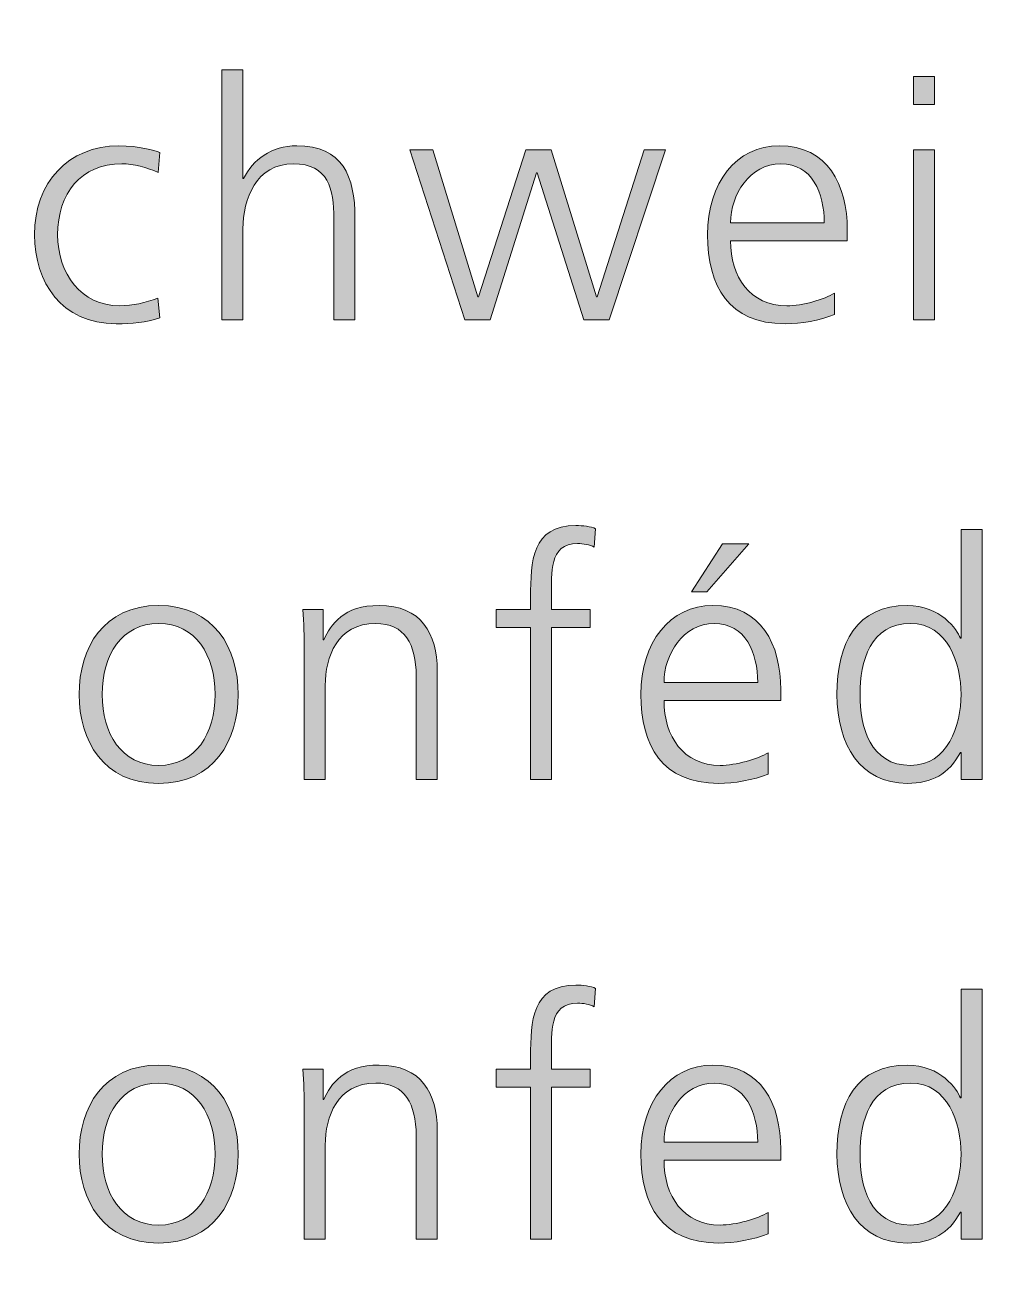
# Model space of a CAD drawing. Header units: millimetres. Extents: x 234 to 444, y 156 to 226.
# Drawn here: x 267.21 to 272.71, y 206.71 to 213.78 of the extents above; entities that cross this region are included whole.
import ezdxf

# ---------------------------------------------------------------- set-up
doc = ezdxf.new("R2010")
doc.units = ezdxf.units.MM
doc.header["$MEASUREMENT"] = 0
doc.layers.get('0').update_dxf_attribs({"lineweight": 0})

# ---------------------------------------------------------------- blocks, each defined once
blk = doc.blocks.new('Block_1')
at = {"transparency": 33554687}
h = blk.add_hatch(color=7, dxfattribs=at)
h.dxf.hatch_style = 2
edge = h.paths.add_edge_path()
edge.add_spline(control_points=[(268.3318, 213.5284), (268.3318, 213.5284), (268.4519, 213.5284), (268.4519, 213.5284), (268.4519, 213.5284), (268.4519, 212.9095), (268.4519, 212.9095), (268.4519, 212.9095), (268.4557, 212.9095), (268.4557, 212.9095), (268.5072, 213.0157), (268.6158, 213.0955), (268.7587, 213.0955), (269.0198, 213.0955), (269.0903, 212.9227), (269.0903, 212.6835), (269.0903, 212.6835), (269.0903, 212.1044), (269.0903, 212.1044), (269.0903, 212.1044), (268.9702, 212.1044), (268.9702, 212.1044), (268.9702, 212.1044), (268.9702, 212.6816), (268.9702, 212.6816), (268.9702, 212.8487), (268.9379, 212.993), (268.7397, 212.993), (268.5263, 212.993), (268.4519, 212.7917), (268.4519, 212.6227), (268.4519, 212.6227), (268.4519, 212.1044), (268.4519, 212.1044), (268.4519, 212.1044), (268.3318, 212.1044), (268.3318, 212.1044), (268.3318, 212.1044), (268.3318, 213.5284), (268.3318, 213.5284)], knot_values=[0, 0, 0, 0, 1, 1, 1, 2, 2, 2, 3, 3, 3, 4, 4, 4, 5, 5, 5, 6, 6, 6, 7, 7, 7, 8, 8, 8, 9, 9, 9, 10, 10, 10, 11, 11, 11, 12, 12, 12, 13, 13, 13, 13], degree=3, periodic=0)
edge.add_line((268.3318, 213.5284), (268.3318, 213.5284))
h = blk.add_hatch(color=7, dxfattribs=at)
h.dxf.hatch_style = 2
edge = h.paths.add_edge_path()
edge.add_spline(control_points=[(272.273, 213.0728), (272.273, 213.0728), (272.393, 213.0728), (272.393, 213.0728), (272.393, 213.0728), (272.393, 212.1044), (272.393, 212.1044), (272.393, 212.1044), (272.273, 212.1044), (272.273, 212.1044), (272.273, 212.1044), (272.273, 213.0728), (272.273, 213.0728)], knot_values=[0, 0, 0, 0, 1, 1, 1, 2, 2, 2, 3, 3, 3, 4, 4, 4, 4], degree=3, periodic=0)
edge = h.paths.add_edge_path()
edge.add_spline(control_points=[(272.393, 213.331), (272.393, 213.331), (272.273, 213.331), (272.273, 213.331), (272.273, 213.331), (272.273, 213.4904), (272.273, 213.4904), (272.273, 213.4904), (272.393, 213.4904), (272.393, 213.4904), (272.393, 213.4904), (272.393, 213.331), (272.393, 213.331)], knot_values=[0, 0, 0, 0, 1, 1, 1, 2, 2, 2, 3, 3, 3, 4, 4, 4, 4], degree=3, periodic=0)
edge.add_line((272.393, 213.331), (272.393, 213.331))
h = blk.add_hatch(color=7, dxfattribs=at)
h.dxf.hatch_style = 2
edge = h.paths.add_edge_path()
edge.add_spline(control_points=[(267.9697, 212.9437), (267.905, 212.9721), (267.8268, 212.993), (267.762, 212.993), (267.5276, 212.993), (267.396, 212.824), (267.396, 212.5886), (267.396, 212.3683), (267.5295, 212.1841), (267.7486, 212.1841), (267.8249, 212.1841), (267.8954, 212.2013), (267.9679, 212.2279), (267.9679, 212.2279), (267.9793, 212.1158), (267.9793, 212.1158), (267.8973, 212.0874), (267.821, 212.0817), (267.7296, 212.0817), (267.417, 212.0817), (267.2645, 212.319), (267.2645, 212.5886), (267.2645, 212.8867), (267.457, 213.0955), (267.7449, 213.0955), (267.8611, 213.0955), (267.9449, 213.069), (267.9793, 213.0576), (267.9793, 213.0576), (267.9697, 212.9437), (267.9697, 212.9437)], knot_values=[0, 0, 0, 0, 1, 1, 1, 2, 2, 2, 3, 3, 3, 4, 4, 4, 5, 5, 5, 6, 6, 6, 7, 7, 7, 8, 8, 8, 9, 9, 9, 10, 10, 10, 10], degree=3, periodic=0)
edge.add_line((267.9697, 212.9437), (267.9697, 212.9437))
h = blk.add_hatch(color=7, dxfattribs=at)
h.dxf.hatch_style = 2
edge = h.paths.add_edge_path()
edge.add_spline(control_points=[(270.5388, 212.1044), (270.5388, 212.1044), (270.3939, 212.1044), (270.3939, 212.1044), (270.3939, 212.1044), (270.129, 212.9417), (270.129, 212.9417), (270.129, 212.9417), (270.1252, 212.9417), (270.1252, 212.9417), (270.1252, 212.9417), (269.8603, 212.1044), (269.8603, 212.1044), (269.8603, 212.1044), (269.7155, 212.1044), (269.7155, 212.1044), (269.7155, 212.1044), (269.4029, 213.0728), (269.4029, 213.0728), (269.4029, 213.0728), (269.5344, 213.0728), (269.5344, 213.0728), (269.5344, 213.0728), (269.7897, 212.2354), (269.7897, 212.2354), (269.7897, 212.2354), (269.7936, 212.2354), (269.7936, 212.2354), (269.7936, 212.2354), (270.0642, 213.0728), (270.0642, 213.0728), (270.0642, 213.0728), (270.209, 213.0728), (270.209, 213.0728), (270.209, 213.0728), (270.4664, 212.2354), (270.4664, 212.2354), (270.4664, 212.2354), (270.4701, 212.2354), (270.4701, 212.2354), (270.4701, 212.2354), (270.7388, 213.0728), (270.7388, 213.0728), (270.7388, 213.0728), (270.8589, 213.0728), (270.8589, 213.0728), (270.8589, 213.0728), (270.5388, 212.1044), (270.5388, 212.1044)], knot_values=[0, 0, 0, 0, 1, 1, 1, 2, 2, 2, 3, 3, 3, 4, 4, 4, 5, 5, 5, 6, 6, 6, 7, 7, 7, 8, 8, 8, 9, 9, 9, 10, 10, 10, 11, 11, 11, 12, 12, 12, 13, 13, 13, 14, 14, 14, 15, 15, 15, 16, 16, 16, 16], degree=3, periodic=0)
edge.add_line((270.5388, 212.1044), (270.5388, 212.1044))
h = blk.add_hatch(color=7, dxfattribs=at)
h.dxf.hatch_style = 2
edge = h.paths.add_edge_path()
edge.add_spline(control_points=[(271.7642, 212.6569), (271.7642, 212.8259), (271.6956, 212.993), (271.5165, 212.993), (271.3392, 212.993), (271.2305, 212.8164), (271.2305, 212.6569), (271.2305, 212.6569), (271.7642, 212.6569), (271.7642, 212.6569)], knot_values=[0, 0, 0, 0, 1, 1, 1, 2, 2, 2, 3, 3, 3, 3], degree=3, periodic=0)
edge = h.paths.add_edge_path()
edge.add_spline(control_points=[(271.8233, 212.1348), (271.7395, 212.1006), (271.6308, 212.0817), (271.5412, 212.0817), (271.2191, 212.0817), (271.0991, 212.2981), (271.0991, 212.5886), (271.0991, 212.8847), (271.263, 213.0955), (271.5088, 213.0955), (271.7833, 213.0955), (271.8957, 212.8752), (271.8957, 212.6152), (271.8957, 212.6152), (271.8957, 212.5544), (271.8957, 212.5544), (271.8957, 212.5544), (271.2305, 212.5544), (271.2305, 212.5544), (271.2305, 212.3493), (271.3412, 212.1841), (271.5507, 212.1841), (271.6384, 212.1841), (271.7661, 212.2202), (271.8233, 212.2563), (271.8233, 212.2563), (271.8233, 212.1348), (271.8233, 212.1348)], knot_values=[0, 0, 0, 0, 1, 1, 1, 2, 2, 2, 3, 3, 3, 4, 4, 4, 5, 5, 5, 6, 6, 6, 7, 7, 7, 8, 8, 8, 9, 9, 9, 9], degree=3, periodic=0)
edge.add_line((271.8233, 212.1348), (271.8233, 212.1348))
h = blk.add_hatch(color=7, dxfattribs=at)
h.dxf.hatch_style = 2
edge = h.paths.add_edge_path()
edge.add_spline(control_points=[(270.091, 210.3514), (270.091, 210.3514), (269.8947, 210.3514), (269.8947, 210.3514), (269.8947, 210.3514), (269.8947, 210.454), (269.8947, 210.454), (269.8947, 210.454), (270.091, 210.454), (270.091, 210.454), (270.091, 210.454), (270.091, 210.5241), (270.091, 210.5241), (270.091, 210.7272), (270.0985, 210.9323), (270.3482, 210.9323), (270.3864, 210.9323), (270.4378, 210.9266), (270.4606, 210.9134), (270.4606, 210.9134), (270.4531, 210.8089), (270.4531, 210.8089), (270.4283, 210.8222), (270.3921, 210.8298), (270.3577, 210.8298), (270.1939, 210.8298), (270.211, 210.6532), (270.211, 210.5374), (270.211, 210.5374), (270.211, 210.4539), (270.211, 210.4539), (270.211, 210.4539), (270.4302, 210.4539), (270.4302, 210.4539), (270.4302, 210.4539), (270.4302, 210.3514), (270.4302, 210.3514), (270.4302, 210.3514), (270.211, 210.3514), (270.211, 210.3514), (270.211, 210.3514), (270.211, 209.4856), (270.211, 209.4856), (270.211, 209.4856), (270.091, 209.4856), (270.091, 209.4856), (270.091, 209.4856), (270.091, 210.3514), (270.091, 210.3514)], knot_values=[0, 0, 0, 0, 1, 1, 1, 2, 2, 2, 3, 3, 3, 4, 4, 4, 5, 5, 5, 6, 6, 6, 7, 7, 7, 8, 8, 8, 9, 9, 9, 10, 10, 10, 11, 11, 11, 12, 12, 12, 13, 13, 13, 14, 14, 14, 15, 15, 15, 16, 16, 16, 16], degree=3, periodic=0)
edge.add_line((270.091, 210.3514), (270.091, 210.3514))
h = blk.add_hatch(color=7, dxfattribs=at)
h.dxf.hatch_style = 2
edge = h.paths.add_edge_path()
edge.add_spline(control_points=[(272.2559, 209.5653), (272.4693, 209.5653), (272.5436, 209.7932), (272.5436, 209.9698), (272.5436, 210.1463), (272.4693, 210.3741), (272.2559, 210.3741), (272.0272, 210.3741), (271.9681, 210.1577), (271.9681, 209.9698), (271.9681, 209.7817), (272.0272, 209.5653), (272.2559, 209.5653)], knot_values=[0, 0, 0, 0, 1, 1, 1, 2, 2, 2, 3, 3, 3, 4, 4, 4, 4], degree=3, periodic=0)
edge = h.paths.add_edge_path()
edge.add_spline(control_points=[(272.6638, 209.4856), (272.6638, 209.4856), (272.5436, 209.4856), (272.5436, 209.4856), (272.5436, 209.4856), (272.5436, 209.6394), (272.5436, 209.6394), (272.5436, 209.6394), (272.5399, 209.6394), (272.5399, 209.6394), (272.475, 209.516), (272.3759, 209.4629), (272.2368, 209.4629), (271.97, 209.4629), (271.8366, 209.683), (271.8366, 209.9698), (271.8366, 210.2641), (271.9509, 210.4767), (272.2368, 210.4767), (272.4274, 210.4767), (272.5227, 210.3381), (272.5399, 210.2906), (272.5399, 210.2906), (272.5436, 210.2906), (272.5436, 210.2906), (272.5436, 210.2906), (272.5436, 210.9096), (272.5436, 210.9096), (272.5436, 210.9096), (272.6638, 210.9096), (272.6638, 210.9096), (272.6638, 210.9096), (272.6638, 209.4856), (272.6638, 209.4856)], knot_values=[0, 0, 0, 0, 1, 1, 1, 2, 2, 2, 3, 3, 3, 4, 4, 4, 5, 5, 5, 6, 6, 6, 7, 7, 7, 8, 8, 8, 9, 9, 9, 10, 10, 10, 11, 11, 11, 11], degree=3, periodic=0)
edge.add_line((272.6638, 209.4856), (272.6638, 209.4856))
h = blk.add_hatch(color=7, dxfattribs=at)
h.dxf.hatch_style = 2
edge = h.paths.add_edge_path()
edge.add_spline(control_points=[(271.3849, 210.0381), (271.3849, 210.2071), (271.3163, 210.3741), (271.1373, 210.3741), (270.9599, 210.3741), (270.8513, 210.1976), (270.8513, 210.0381), (270.8513, 210.0381), (271.3849, 210.0381), (271.3849, 210.0381)], knot_values=[0, 0, 0, 0, 1, 1, 1, 2, 2, 2, 3, 3, 3, 3], degree=3, periodic=0)
edge = h.paths.add_edge_path()
edge.add_spline(control_points=[(271.1849, 210.8279), (271.1849, 210.8279), (271.3354, 210.8279), (271.3354, 210.8279), (271.3354, 210.8279), (271.0954, 210.5545), (271.0954, 210.5545), (271.0954, 210.5545), (271.0077, 210.5545), (271.0077, 210.5545), (271.0077, 210.5545), (271.1849, 210.8279), (271.1849, 210.8279)], knot_values=[0, 0, 0, 0, 1, 1, 1, 2, 2, 2, 3, 3, 3, 4, 4, 4, 4], degree=3, periodic=0)
edge = h.paths.add_edge_path()
edge.add_spline(control_points=[(271.4441, 209.516), (271.3603, 209.4818), (271.2516, 209.4629), (271.1619, 209.4629), (270.8399, 209.4629), (270.7198, 209.6793), (270.7198, 209.9698), (270.7198, 210.2659), (270.8838, 210.4767), (271.1296, 210.4767), (271.404, 210.4767), (271.5165, 210.2564), (271.5165, 209.9963), (271.5165, 209.9963), (271.5165, 209.9356), (271.5165, 209.9356), (271.5165, 209.9356), (270.8513, 209.9356), (270.8513, 209.9356), (270.8513, 209.7305), (270.9619, 209.5653), (271.1715, 209.5653), (271.2592, 209.5653), (271.3869, 209.6014), (271.4441, 209.6374), (271.4441, 209.6374), (271.4441, 209.516), (271.4441, 209.516)], knot_values=[0, 0, 0, 0, 1, 1, 1, 2, 2, 2, 3, 3, 3, 4, 4, 4, 5, 5, 5, 6, 6, 6, 7, 7, 7, 8, 8, 8, 9, 9, 9, 9], degree=3, periodic=0)
edge.add_line((271.4441, 209.516), (271.4441, 209.516))
h = blk.add_hatch(color=7, dxfattribs=at)
h.dxf.hatch_style = 2
edge = h.paths.add_edge_path()
edge.add_spline(control_points=[(267.9717, 209.5653), (268.1814, 209.5653), (268.2938, 209.7457), (268.2938, 209.9698), (268.2938, 210.1938), (268.1814, 210.3741), (267.9717, 210.3741), (267.7621, 210.3741), (267.6496, 210.1938), (267.6496, 209.9698), (267.6496, 209.7457), (267.7621, 209.5653), (267.9717, 209.5653)], knot_values=[0, 0, 0, 0, 1, 1, 1, 2, 2, 2, 3, 3, 3, 4, 4, 4, 4], degree=3, periodic=0)
edge = h.paths.add_edge_path()
edge.add_spline(control_points=[(267.9717, 210.4767), (268.2862, 210.4767), (268.4253, 210.2337), (268.4253, 209.9698), (268.4253, 209.7059), (268.2862, 209.4629), (267.9717, 209.4629), (267.6573, 209.4629), (267.5182, 209.7059), (267.5182, 209.9698), (267.5182, 210.2337), (267.6573, 210.4767), (267.9717, 210.4767)], knot_values=[0, 0, 0, 0, 1, 1, 1, 2, 2, 2, 3, 3, 3, 4, 4, 4, 4], degree=3, periodic=0)
edge.add_line((267.9717, 210.4767), (267.9717, 210.4767))
h = blk.add_hatch(color=7, dxfattribs=at)
h.dxf.hatch_style = 2
edge = h.paths.add_edge_path()
edge.add_spline(control_points=[(268.8007, 210.226), (268.8007, 210.3001), (268.8007, 210.376), (268.7932, 210.454), (268.7932, 210.454), (268.9094, 210.454), (268.9094, 210.454), (268.9094, 210.454), (268.9094, 210.2811), (268.9094, 210.2811), (268.9094, 210.2811), (268.9132, 210.2811), (268.9132, 210.2811), (268.9531, 210.3685), (269.0256, 210.4767), (269.2276, 210.4767), (269.4678, 210.4767), (269.5592, 210.3172), (269.5592, 210.1046), (269.5592, 210.1046), (269.5592, 209.4856), (269.5592, 209.4856), (269.5592, 209.4856), (269.4391, 209.4856), (269.4391, 209.4856), (269.4391, 209.4856), (269.4391, 210.0742), (269.4391, 210.0742), (269.4391, 210.2564), (269.3744, 210.3741), (269.2086, 210.3741), (268.9893, 210.3741), (268.9208, 210.1824), (268.9208, 210.021), (268.9208, 210.021), (268.9208, 209.4856), (268.9208, 209.4856), (268.9208, 209.4856), (268.8007, 209.4856), (268.8007, 209.4856), (268.8007, 209.4856), (268.8007, 210.226), (268.8007, 210.226)], knot_values=[0, 0, 0, 0, 1, 1, 1, 2, 2, 2, 3, 3, 3, 4, 4, 4, 5, 5, 5, 6, 6, 6, 7, 7, 7, 8, 8, 8, 9, 9, 9, 10, 10, 10, 11, 11, 11, 12, 12, 12, 13, 13, 13, 14, 14, 14, 14], degree=3, periodic=0)
edge.add_line((268.8007, 210.226), (268.8007, 210.226))
h = blk.add_hatch(color=7, dxfattribs=at)
h.dxf.hatch_style = 2
edge = h.paths.add_edge_path()
edge.add_spline(control_points=[(270.091, 207.7326), (270.091, 207.7326), (269.8947, 207.7326), (269.8947, 207.7326), (269.8947, 207.7326), (269.8947, 207.8351), (269.8947, 207.8351), (269.8947, 207.8351), (270.091, 207.8351), (270.091, 207.8351), (270.091, 207.8351), (270.091, 207.9053), (270.091, 207.9053), (270.091, 208.1084), (270.0985, 208.3135), (270.3482, 208.3135), (270.3864, 208.3135), (270.4378, 208.3078), (270.4606, 208.2945), (270.4606, 208.2945), (270.4531, 208.1901), (270.4531, 208.1901), (270.4283, 208.2034), (270.3921, 208.211), (270.3577, 208.211), (270.1939, 208.211), (270.211, 208.0344), (270.211, 207.9187), (270.211, 207.9187), (270.211, 207.8352), (270.211, 207.8352), (270.211, 207.8352), (270.4302, 207.8352), (270.4302, 207.8352), (270.4302, 207.8352), (270.4302, 207.7326), (270.4302, 207.7326), (270.4302, 207.7326), (270.211, 207.7326), (270.211, 207.7326), (270.211, 207.7326), (270.211, 206.8668), (270.211, 206.8668), (270.211, 206.8668), (270.091, 206.8668), (270.091, 206.8668), (270.091, 206.8668), (270.091, 207.7326), (270.091, 207.7326)], knot_values=[0, 0, 0, 0, 1, 1, 1, 2, 2, 2, 3, 3, 3, 4, 4, 4, 5, 5, 5, 6, 6, 6, 7, 7, 7, 8, 8, 8, 9, 9, 9, 10, 10, 10, 11, 11, 11, 12, 12, 12, 13, 13, 13, 14, 14, 14, 15, 15, 15, 16, 16, 16, 16], degree=3, periodic=0)
edge.add_line((270.091, 207.7326), (270.091, 207.7326))
h = blk.add_hatch(color=7, dxfattribs=at)
h.dxf.hatch_style = 2
edge = h.paths.add_edge_path()
edge.add_spline(control_points=[(272.2559, 206.9465), (272.4693, 206.9465), (272.5436, 207.1744), (272.5436, 207.351), (272.5436, 207.5275), (272.4693, 207.7553), (272.2559, 207.7553), (272.0272, 207.7553), (271.9681, 207.5389), (271.9681, 207.351), (271.9681, 207.1629), (272.0272, 206.9465), (272.2559, 206.9465)], knot_values=[0, 0, 0, 0, 1, 1, 1, 2, 2, 2, 3, 3, 3, 4, 4, 4, 4], degree=3, periodic=0)
edge = h.paths.add_edge_path()
edge.add_spline(control_points=[(272.6638, 206.8668), (272.6638, 206.8668), (272.5436, 206.8668), (272.5436, 206.8668), (272.5436, 206.8668), (272.5436, 207.0206), (272.5436, 207.0206), (272.5436, 207.0206), (272.5399, 207.0206), (272.5399, 207.0206), (272.475, 206.8972), (272.3759, 206.844), (272.2368, 206.844), (271.97, 206.844), (271.8366, 207.0642), (271.8366, 207.351), (271.8366, 207.6452), (271.9509, 207.8579), (272.2368, 207.8579), (272.4274, 207.8579), (272.5227, 207.7192), (272.5399, 207.6718), (272.5399, 207.6718), (272.5436, 207.6718), (272.5436, 207.6718), (272.5436, 207.6718), (272.5436, 208.2908), (272.5436, 208.2908), (272.5436, 208.2908), (272.6638, 208.2908), (272.6638, 208.2908), (272.6638, 208.2908), (272.6638, 206.8668), (272.6638, 206.8668)], knot_values=[0, 0, 0, 0, 1, 1, 1, 2, 2, 2, 3, 3, 3, 4, 4, 4, 5, 5, 5, 6, 6, 6, 7, 7, 7, 8, 8, 8, 9, 9, 9, 10, 10, 10, 11, 11, 11, 11], degree=3, periodic=0)
edge.add_line((272.6638, 206.8668), (272.6638, 206.8668))
h = blk.add_hatch(color=7, dxfattribs=at)
h.dxf.hatch_style = 2
edge = h.paths.add_edge_path()
edge.add_spline(control_points=[(267.9717, 206.9465), (268.1814, 206.9465), (268.2938, 207.1268), (268.2938, 207.351), (268.2938, 207.5749), (268.1814, 207.7553), (267.9717, 207.7553), (267.7621, 207.7553), (267.6496, 207.575), (267.6496, 207.351), (267.6496, 207.1269), (267.7621, 206.9465), (267.9717, 206.9465)], knot_values=[0, 0, 0, 0, 1, 1, 1, 2, 2, 2, 3, 3, 3, 4, 4, 4, 4], degree=3, periodic=0)
edge = h.paths.add_edge_path()
edge.add_spline(control_points=[(267.9717, 207.8579), (268.2862, 207.8579), (268.4253, 207.6149), (268.4253, 207.351), (268.4253, 207.0871), (268.2862, 206.844), (267.9717, 206.844), (267.6573, 206.844), (267.5182, 207.0871), (267.5182, 207.351), (267.5182, 207.6149), (267.6573, 207.8579), (267.9717, 207.8579)], knot_values=[0, 0, 0, 0, 1, 1, 1, 2, 2, 2, 3, 3, 3, 4, 4, 4, 4], degree=3, periodic=0)
edge.add_line((267.9717, 207.8579), (267.9717, 207.8579))
h = blk.add_hatch(color=7, dxfattribs=at)
h.dxf.hatch_style = 2
edge = h.paths.add_edge_path()
edge.add_spline(control_points=[(268.8007, 207.6072), (268.8007, 207.6813), (268.8007, 207.7572), (268.7932, 207.8351), (268.7932, 207.8351), (268.9094, 207.8351), (268.9094, 207.8351), (268.9094, 207.8351), (268.9094, 207.6623), (268.9094, 207.6623), (268.9094, 207.6623), (268.9132, 207.6623), (268.9132, 207.6623), (268.9531, 207.7496), (269.0256, 207.8579), (269.2276, 207.8579), (269.4678, 207.8579), (269.5592, 207.6984), (269.5592, 207.4858), (269.5592, 207.4858), (269.5592, 206.8668), (269.5592, 206.8668), (269.5592, 206.8668), (269.4391, 206.8668), (269.4391, 206.8668), (269.4391, 206.8668), (269.4391, 207.4554), (269.4391, 207.4554), (269.4391, 207.6376), (269.3744, 207.7553), (269.2086, 207.7553), (268.9893, 207.7553), (268.9208, 207.5636), (268.9208, 207.4022), (268.9208, 207.4022), (268.9208, 206.8668), (268.9208, 206.8668), (268.9208, 206.8668), (268.8007, 206.8668), (268.8007, 206.8668), (268.8007, 206.8668), (268.8007, 207.6072), (268.8007, 207.6072)], knot_values=[0, 0, 0, 0, 1, 1, 1, 2, 2, 2, 3, 3, 3, 4, 4, 4, 5, 5, 5, 6, 6, 6, 7, 7, 7, 8, 8, 8, 9, 9, 9, 10, 10, 10, 11, 11, 11, 12, 12, 12, 13, 13, 13, 14, 14, 14, 14], degree=3, periodic=0)
edge.add_line((268.8007, 207.6072), (268.8007, 207.6072))
h = blk.add_hatch(color=7, dxfattribs=at)
h.dxf.hatch_style = 2
edge = h.paths.add_edge_path()
edge.add_spline(control_points=[(271.3849, 207.4193), (271.3849, 207.5883), (271.3163, 207.7553), (271.1373, 207.7553), (270.9599, 207.7553), (270.8513, 207.5788), (270.8513, 207.4193), (270.8513, 207.4193), (271.3849, 207.4193), (271.3849, 207.4193)], knot_values=[0, 0, 0, 0, 1, 1, 1, 2, 2, 2, 3, 3, 3, 3], degree=3, periodic=0)
edge = h.paths.add_edge_path()
edge.add_spline(control_points=[(271.4441, 206.8972), (271.3603, 206.8629), (271.2516, 206.844), (271.1619, 206.844), (270.8399, 206.844), (270.7198, 207.0605), (270.7198, 207.351), (270.7198, 207.6471), (270.8838, 207.8579), (271.1296, 207.8579), (271.404, 207.8579), (271.5165, 207.6376), (271.5165, 207.3775), (271.5165, 207.3775), (271.5165, 207.3167), (271.5165, 207.3167), (271.5165, 207.3167), (270.8513, 207.3167), (270.8513, 207.3167), (270.8513, 207.1117), (270.9619, 206.9465), (271.1715, 206.9465), (271.2592, 206.9465), (271.3869, 206.9826), (271.4441, 207.0186), (271.4441, 207.0186), (271.4441, 206.8972), (271.4441, 206.8972)], knot_values=[0, 0, 0, 0, 1, 1, 1, 2, 2, 2, 3, 3, 3, 4, 4, 4, 5, 5, 5, 6, 6, 6, 7, 7, 7, 8, 8, 8, 9, 9, 9, 9], degree=3, periodic=0)
edge.add_line((271.4441, 206.8972), (271.4441, 206.8972))
for points, knots in [([(268.3318, 213.5284), (268.3318, 213.5284), (268.4519, 213.5284), (268.4519, 213.5284), (268.4519, 213.5284), (268.4519, 212.9095), (268.4519, 212.9095), (268.4519, 212.9095), (268.4557, 212.9095), (268.4557, 212.9095), (268.5072, 213.0157), (268.6158, 213.0955), (268.7587, 213.0955), (269.0198, 213.0955), (269.0903, 212.9227), (269.0903, 212.6835), (269.0903, 212.6835), (269.0903, 212.1044), (269.0903, 212.1044), (269.0903, 212.1044), (268.9702, 212.1044), (268.9702, 212.1044), (268.9702, 212.1044), (268.9702, 212.6816), (268.9702, 212.6816), (268.9702, 212.8487), (268.9379, 212.993), (268.7397, 212.993), (268.5263, 212.993), (268.4519, 212.7917), (268.4519, 212.6227), (268.4519, 212.6227), (268.4519, 212.1044), (268.4519, 212.1044), (268.4519, 212.1044), (268.3318, 212.1044), (268.3318, 212.1044), (268.3318, 212.1044), (268.3318, 213.5284), (268.3318, 213.5284)], [0, 0, 0, 0, 1, 1, 1, 2, 2, 2, 3, 3, 3, 4, 4, 4, 5, 5, 5, 6, 6, 6, 7, 7, 7, 8, 8, 8, 9, 9, 9, 10, 10, 10, 11, 11, 11, 12, 12, 12, 13, 13, 13, 13]), ([(272.393, 213.331), (272.393, 213.331), (272.273, 213.331), (272.273, 213.331), (272.273, 213.331), (272.273, 213.4904), (272.273, 213.4904), (272.273, 213.4904), (272.393, 213.4904), (272.393, 213.4904), (272.393, 213.4904), (272.393, 213.331), (272.393, 213.331)], [0, 0, 0, 0, 1, 1, 1, 2, 2, 2, 3, 3, 3, 4, 4, 4, 4]), ([(267.9697, 212.9437), (267.905, 212.9721), (267.8268, 212.993), (267.762, 212.993), (267.5276, 212.993), (267.396, 212.824), (267.396, 212.5886), (267.396, 212.3683), (267.5295, 212.1841), (267.7486, 212.1841), (267.8249, 212.1841), (267.8954, 212.2013), (267.9679, 212.2279), (267.9679, 212.2279), (267.9793, 212.1158), (267.9793, 212.1158), (267.8973, 212.0874), (267.821, 212.0817), (267.7296, 212.0817), (267.417, 212.0817), (267.2645, 212.319), (267.2645, 212.5886), (267.2645, 212.8867), (267.457, 213.0955), (267.7449, 213.0955), (267.8611, 213.0955), (267.9449, 213.069), (267.9793, 213.0576), (267.9793, 213.0576), (267.9697, 212.9437), (267.9697, 212.9437)], [0, 0, 0, 0, 1, 1, 1, 2, 2, 2, 3, 3, 3, 4, 4, 4, 5, 5, 5, 6, 6, 6, 7, 7, 7, 8, 8, 8, 9, 9, 9, 10, 10, 10, 10]), ([(270.5388, 212.1044), (270.5388, 212.1044), (270.3939, 212.1044), (270.3939, 212.1044), (270.3939, 212.1044), (270.129, 212.9417), (270.129, 212.9417), (270.129, 212.9417), (270.1252, 212.9417), (270.1252, 212.9417), (270.1252, 212.9417), (269.8603, 212.1044), (269.8603, 212.1044), (269.8603, 212.1044), (269.7155, 212.1044), (269.7155, 212.1044), (269.7155, 212.1044), (269.4029, 213.0728), (269.4029, 213.0728), (269.4029, 213.0728), (269.5344, 213.0728), (269.5344, 213.0728), (269.5344, 213.0728), (269.7897, 212.2354), (269.7897, 212.2354), (269.7897, 212.2354), (269.7936, 212.2354), (269.7936, 212.2354), (269.7936, 212.2354), (270.0642, 213.0728), (270.0642, 213.0728), (270.0642, 213.0728), (270.209, 213.0728), (270.209, 213.0728), (270.209, 213.0728), (270.4664, 212.2354), (270.4664, 212.2354), (270.4664, 212.2354), (270.4701, 212.2354), (270.4701, 212.2354), (270.4701, 212.2354), (270.7388, 213.0728), (270.7388, 213.0728), (270.7388, 213.0728), (270.8589, 213.0728), (270.8589, 213.0728), (270.8589, 213.0728), (270.5388, 212.1044), (270.5388, 212.1044)], [0, 0, 0, 0, 1, 1, 1, 2, 2, 2, 3, 3, 3, 4, 4, 4, 5, 5, 5, 6, 6, 6, 7, 7, 7, 8, 8, 8, 9, 9, 9, 10, 10, 10, 11, 11, 11, 12, 12, 12, 13, 13, 13, 14, 14, 14, 15, 15, 15, 16, 16, 16, 16]), ([(271.8233, 212.1348), (271.7395, 212.1006), (271.6308, 212.0817), (271.5412, 212.0817), (271.2191, 212.0817), (271.0991, 212.2981), (271.0991, 212.5886), (271.0991, 212.8847), (271.263, 213.0955), (271.5088, 213.0955), (271.7833, 213.0955), (271.8957, 212.8752), (271.8957, 212.6152), (271.8957, 212.6152), (271.8957, 212.5544), (271.8957, 212.5544), (271.8957, 212.5544), (271.2305, 212.5544), (271.2305, 212.5544), (271.2305, 212.3493), (271.3412, 212.1841), (271.5507, 212.1841), (271.6384, 212.1841), (271.7661, 212.2202), (271.8233, 212.2563), (271.8233, 212.2563), (271.8233, 212.1348), (271.8233, 212.1348)], [0, 0, 0, 0, 1, 1, 1, 2, 2, 2, 3, 3, 3, 4, 4, 4, 5, 5, 5, 6, 6, 6, 7, 7, 7, 8, 8, 8, 9, 9, 9, 9]), ([(272.273, 213.0728), (272.273, 213.0728), (272.393, 213.0728), (272.393, 213.0728), (272.393, 213.0728), (272.393, 212.1044), (272.393, 212.1044), (272.393, 212.1044), (272.273, 212.1044), (272.273, 212.1044), (272.273, 212.1044), (272.273, 213.0728), (272.273, 213.0728)], [0, 0, 0, 0, 1, 1, 1, 2, 2, 2, 3, 3, 3, 4, 4, 4, 4]), ([(271.7642, 212.6569), (271.7642, 212.8259), (271.6956, 212.993), (271.5165, 212.993), (271.3392, 212.993), (271.2305, 212.8164), (271.2305, 212.6569), (271.2305, 212.6569), (271.7642, 212.6569), (271.7642, 212.6569)], [0, 0, 0, 0, 1, 1, 1, 2, 2, 2, 3, 3, 3, 3]), ([(270.091, 210.3514), (270.091, 210.3514), (269.8947, 210.3514), (269.8947, 210.3514), (269.8947, 210.3514), (269.8947, 210.454), (269.8947, 210.454), (269.8947, 210.454), (270.091, 210.454), (270.091, 210.454), (270.091, 210.454), (270.091, 210.5241), (270.091, 210.5241), (270.091, 210.7272), (270.0985, 210.9323), (270.3482, 210.9323), (270.3864, 210.9323), (270.4378, 210.9266), (270.4606, 210.9134), (270.4606, 210.9134), (270.4531, 210.8089), (270.4531, 210.8089), (270.4283, 210.8222), (270.3921, 210.8298), (270.3577, 210.8298), (270.1939, 210.8298), (270.211, 210.6532), (270.211, 210.5374), (270.211, 210.5374), (270.211, 210.4539), (270.211, 210.4539), (270.211, 210.4539), (270.4302, 210.4539), (270.4302, 210.4539), (270.4302, 210.4539), (270.4302, 210.3514), (270.4302, 210.3514), (270.4302, 210.3514), (270.211, 210.3514), (270.211, 210.3514), (270.211, 210.3514), (270.211, 209.4856), (270.211, 209.4856), (270.211, 209.4856), (270.091, 209.4856), (270.091, 209.4856), (270.091, 209.4856), (270.091, 210.3514), (270.091, 210.3514)], [0, 0, 0, 0, 1, 1, 1, 2, 2, 2, 3, 3, 3, 4, 4, 4, 5, 5, 5, 6, 6, 6, 7, 7, 7, 8, 8, 8, 9, 9, 9, 10, 10, 10, 11, 11, 11, 12, 12, 12, 13, 13, 13, 14, 14, 14, 15, 15, 15, 16, 16, 16, 16]), ([(272.6638, 209.4856), (272.6638, 209.4856), (272.5436, 209.4856), (272.5436, 209.4856), (272.5436, 209.4856), (272.5436, 209.6394), (272.5436, 209.6394), (272.5436, 209.6394), (272.5399, 209.6394), (272.5399, 209.6394), (272.475, 209.516), (272.3759, 209.4629), (272.2368, 209.4629), (271.97, 209.4629), (271.8366, 209.683), (271.8366, 209.9698), (271.8366, 210.2641), (271.9509, 210.4767), (272.2368, 210.4767), (272.4274, 210.4767), (272.5227, 210.3381), (272.5399, 210.2906), (272.5399, 210.2906), (272.5436, 210.2906), (272.5436, 210.2906), (272.5436, 210.2906), (272.5436, 210.9096), (272.5436, 210.9096), (272.5436, 210.9096), (272.6638, 210.9096), (272.6638, 210.9096), (272.6638, 210.9096), (272.6638, 209.4856), (272.6638, 209.4856)], [0, 0, 0, 0, 1, 1, 1, 2, 2, 2, 3, 3, 3, 4, 4, 4, 5, 5, 5, 6, 6, 6, 7, 7, 7, 8, 8, 8, 9, 9, 9, 10, 10, 10, 11, 11, 11, 11]), ([(271.1849, 210.8279), (271.1849, 210.8279), (271.3354, 210.8279), (271.3354, 210.8279), (271.3354, 210.8279), (271.0954, 210.5545), (271.0954, 210.5545), (271.0954, 210.5545), (271.0077, 210.5545), (271.0077, 210.5545), (271.0077, 210.5545), (271.1849, 210.8279), (271.1849, 210.8279)], [0, 0, 0, 0, 1, 1, 1, 2, 2, 2, 3, 3, 3, 4, 4, 4, 4]), ([(267.9717, 210.4767), (268.2862, 210.4767), (268.4253, 210.2337), (268.4253, 209.9698), (268.4253, 209.7059), (268.2862, 209.4629), (267.9717, 209.4629), (267.6573, 209.4629), (267.5182, 209.7059), (267.5182, 209.9698), (267.5182, 210.2337), (267.6573, 210.4767), (267.9717, 210.4767)], [0, 0, 0, 0, 1, 1, 1, 2, 2, 2, 3, 3, 3, 4, 4, 4, 4]), ([(268.8007, 210.226), (268.8007, 210.3001), (268.8007, 210.376), (268.7932, 210.454), (268.7932, 210.454), (268.9094, 210.454), (268.9094, 210.454), (268.9094, 210.454), (268.9094, 210.2811), (268.9094, 210.2811), (268.9094, 210.2811), (268.9132, 210.2811), (268.9132, 210.2811), (268.9531, 210.3685), (269.0256, 210.4767), (269.2276, 210.4767), (269.4678, 210.4767), (269.5592, 210.3172), (269.5592, 210.1046), (269.5592, 210.1046), (269.5592, 209.4856), (269.5592, 209.4856), (269.5592, 209.4856), (269.4391, 209.4856), (269.4391, 209.4856), (269.4391, 209.4856), (269.4391, 210.0742), (269.4391, 210.0742), (269.4391, 210.2564), (269.3744, 210.3741), (269.2086, 210.3741), (268.9893, 210.3741), (268.9208, 210.1824), (268.9208, 210.021), (268.9208, 210.021), (268.9208, 209.4856), (268.9208, 209.4856), (268.9208, 209.4856), (268.8007, 209.4856), (268.8007, 209.4856), (268.8007, 209.4856), (268.8007, 210.226), (268.8007, 210.226)], [0, 0, 0, 0, 1, 1, 1, 2, 2, 2, 3, 3, 3, 4, 4, 4, 5, 5, 5, 6, 6, 6, 7, 7, 7, 8, 8, 8, 9, 9, 9, 10, 10, 10, 11, 11, 11, 12, 12, 12, 13, 13, 13, 14, 14, 14, 14]), ([(271.4441, 209.516), (271.3603, 209.4818), (271.2516, 209.4629), (271.1619, 209.4629), (270.8399, 209.4629), (270.7198, 209.6793), (270.7198, 209.9698), (270.7198, 210.2659), (270.8838, 210.4767), (271.1296, 210.4767), (271.404, 210.4767), (271.5165, 210.2564), (271.5165, 209.9963), (271.5165, 209.9963), (271.5165, 209.9356), (271.5165, 209.9356), (271.5165, 209.9356), (270.8513, 209.9356), (270.8513, 209.9356), (270.8513, 209.7305), (270.9619, 209.5653), (271.1715, 209.5653), (271.2592, 209.5653), (271.3869, 209.6014), (271.4441, 209.6374), (271.4441, 209.6374), (271.4441, 209.516), (271.4441, 209.516)], [0, 0, 0, 0, 1, 1, 1, 2, 2, 2, 3, 3, 3, 4, 4, 4, 5, 5, 5, 6, 6, 6, 7, 7, 7, 8, 8, 8, 9, 9, 9, 9]), ([(267.9717, 209.5653), (268.1814, 209.5653), (268.2938, 209.7457), (268.2938, 209.9698), (268.2938, 210.1938), (268.1814, 210.3741), (267.9717, 210.3741), (267.7621, 210.3741), (267.6496, 210.1938), (267.6496, 209.9698), (267.6496, 209.7457), (267.7621, 209.5653), (267.9717, 209.5653)], [0, 0, 0, 0, 1, 1, 1, 2, 2, 2, 3, 3, 3, 4, 4, 4, 4]), ([(271.3849, 210.0381), (271.3849, 210.2071), (271.3163, 210.3741), (271.1373, 210.3741), (270.9599, 210.3741), (270.8513, 210.1976), (270.8513, 210.0381), (270.8513, 210.0381), (271.3849, 210.0381), (271.3849, 210.0381)], [0, 0, 0, 0, 1, 1, 1, 2, 2, 2, 3, 3, 3, 3]), ([(272.2559, 209.5653), (272.4693, 209.5653), (272.5436, 209.7932), (272.5436, 209.9698), (272.5436, 210.1463), (272.4693, 210.3741), (272.2559, 210.3741), (272.0272, 210.3741), (271.9681, 210.1577), (271.9681, 209.9698), (271.9681, 209.7817), (272.0272, 209.5653), (272.2559, 209.5653)], [0, 0, 0, 0, 1, 1, 1, 2, 2, 2, 3, 3, 3, 4, 4, 4, 4]), ([(270.091, 207.7326), (270.091, 207.7326), (269.8947, 207.7326), (269.8947, 207.7326), (269.8947, 207.7326), (269.8947, 207.8351), (269.8947, 207.8351), (269.8947, 207.8351), (270.091, 207.8351), (270.091, 207.8351), (270.091, 207.8351), (270.091, 207.9053), (270.091, 207.9053), (270.091, 208.1084), (270.0985, 208.3135), (270.3482, 208.3135), (270.3864, 208.3135), (270.4378, 208.3078), (270.4606, 208.2945), (270.4606, 208.2945), (270.4531, 208.1901), (270.4531, 208.1901), (270.4283, 208.2034), (270.3921, 208.211), (270.3577, 208.211), (270.1939, 208.211), (270.211, 208.0344), (270.211, 207.9187), (270.211, 207.9187), (270.211, 207.8352), (270.211, 207.8352), (270.211, 207.8352), (270.4302, 207.8352), (270.4302, 207.8352), (270.4302, 207.8352), (270.4302, 207.7326), (270.4302, 207.7326), (270.4302, 207.7326), (270.211, 207.7326), (270.211, 207.7326), (270.211, 207.7326), (270.211, 206.8668), (270.211, 206.8668), (270.211, 206.8668), (270.091, 206.8668), (270.091, 206.8668), (270.091, 206.8668), (270.091, 207.7326), (270.091, 207.7326)], [0, 0, 0, 0, 1, 1, 1, 2, 2, 2, 3, 3, 3, 4, 4, 4, 5, 5, 5, 6, 6, 6, 7, 7, 7, 8, 8, 8, 9, 9, 9, 10, 10, 10, 11, 11, 11, 12, 12, 12, 13, 13, 13, 14, 14, 14, 15, 15, 15, 16, 16, 16, 16]), ([(272.6638, 206.8668), (272.6638, 206.8668), (272.5436, 206.8668), (272.5436, 206.8668), (272.5436, 206.8668), (272.5436, 207.0206), (272.5436, 207.0206), (272.5436, 207.0206), (272.5399, 207.0206), (272.5399, 207.0206), (272.475, 206.8972), (272.3759, 206.844), (272.2368, 206.844), (271.97, 206.844), (271.8366, 207.0642), (271.8366, 207.351), (271.8366, 207.6452), (271.9509, 207.8579), (272.2368, 207.8579), (272.4274, 207.8579), (272.5227, 207.7192), (272.5399, 207.6718), (272.5399, 207.6718), (272.5436, 207.6718), (272.5436, 207.6718), (272.5436, 207.6718), (272.5436, 208.2908), (272.5436, 208.2908), (272.5436, 208.2908), (272.6638, 208.2908), (272.6638, 208.2908), (272.6638, 208.2908), (272.6638, 206.8668), (272.6638, 206.8668)], [0, 0, 0, 0, 1, 1, 1, 2, 2, 2, 3, 3, 3, 4, 4, 4, 5, 5, 5, 6, 6, 6, 7, 7, 7, 8, 8, 8, 9, 9, 9, 10, 10, 10, 11, 11, 11, 11]), ([(267.9717, 207.8579), (268.2862, 207.8579), (268.4253, 207.6149), (268.4253, 207.351), (268.4253, 207.0871), (268.2862, 206.844), (267.9717, 206.844), (267.6573, 206.844), (267.5182, 207.0871), (267.5182, 207.351), (267.5182, 207.6149), (267.6573, 207.8579), (267.9717, 207.8579)], [0, 0, 0, 0, 1, 1, 1, 2, 2, 2, 3, 3, 3, 4, 4, 4, 4]), ([(268.8007, 207.6072), (268.8007, 207.6813), (268.8007, 207.7572), (268.7932, 207.8351), (268.7932, 207.8351), (268.9094, 207.8351), (268.9094, 207.8351), (268.9094, 207.8351), (268.9094, 207.6623), (268.9094, 207.6623), (268.9094, 207.6623), (268.9132, 207.6623), (268.9132, 207.6623), (268.9531, 207.7496), (269.0256, 207.8579), (269.2276, 207.8579), (269.4678, 207.8579), (269.5592, 207.6984), (269.5592, 207.4858), (269.5592, 207.4858), (269.5592, 206.8668), (269.5592, 206.8668), (269.5592, 206.8668), (269.4391, 206.8668), (269.4391, 206.8668), (269.4391, 206.8668), (269.4391, 207.4554), (269.4391, 207.4554), (269.4391, 207.6376), (269.3744, 207.7553), (269.2086, 207.7553), (268.9893, 207.7553), (268.9208, 207.5636), (268.9208, 207.4022), (268.9208, 207.4022), (268.9208, 206.8668), (268.9208, 206.8668), (268.9208, 206.8668), (268.8007, 206.8668), (268.8007, 206.8668), (268.8007, 206.8668), (268.8007, 207.6072), (268.8007, 207.6072)], [0, 0, 0, 0, 1, 1, 1, 2, 2, 2, 3, 3, 3, 4, 4, 4, 5, 5, 5, 6, 6, 6, 7, 7, 7, 8, 8, 8, 9, 9, 9, 10, 10, 10, 11, 11, 11, 12, 12, 12, 13, 13, 13, 14, 14, 14, 14]), ([(271.4441, 206.8972), (271.3603, 206.8629), (271.2516, 206.844), (271.1619, 206.844), (270.8399, 206.844), (270.7198, 207.0605), (270.7198, 207.351), (270.7198, 207.6471), (270.8838, 207.8579), (271.1296, 207.8579), (271.404, 207.8579), (271.5165, 207.6376), (271.5165, 207.3775), (271.5165, 207.3775), (271.5165, 207.3167), (271.5165, 207.3167), (271.5165, 207.3167), (270.8513, 207.3167), (270.8513, 207.3167), (270.8513, 207.1117), (270.9619, 206.9465), (271.1715, 206.9465), (271.2592, 206.9465), (271.3869, 206.9826), (271.4441, 207.0186), (271.4441, 207.0186), (271.4441, 206.8972), (271.4441, 206.8972)], [0, 0, 0, 0, 1, 1, 1, 2, 2, 2, 3, 3, 3, 4, 4, 4, 5, 5, 5, 6, 6, 6, 7, 7, 7, 8, 8, 8, 9, 9, 9, 9]), ([(267.9717, 206.9465), (268.1814, 206.9465), (268.2938, 207.1268), (268.2938, 207.351), (268.2938, 207.5749), (268.1814, 207.7553), (267.9717, 207.7553), (267.7621, 207.7553), (267.6496, 207.575), (267.6496, 207.351), (267.6496, 207.1269), (267.7621, 206.9465), (267.9717, 206.9465)], [0, 0, 0, 0, 1, 1, 1, 2, 2, 2, 3, 3, 3, 4, 4, 4, 4]), ([(271.3849, 207.4193), (271.3849, 207.5883), (271.3163, 207.7553), (271.1373, 207.7553), (270.9599, 207.7553), (270.8513, 207.5788), (270.8513, 207.4193), (270.8513, 207.4193), (271.3849, 207.4193), (271.3849, 207.4193)], [0, 0, 0, 0, 1, 1, 1, 2, 2, 2, 3, 3, 3, 3]), ([(272.2559, 206.9465), (272.4693, 206.9465), (272.5436, 207.1744), (272.5436, 207.351), (272.5436, 207.5275), (272.4693, 207.7553), (272.2559, 207.7553), (272.0272, 207.7553), (271.9681, 207.5389), (271.9681, 207.351), (271.9681, 207.1629), (272.0272, 206.9465), (272.2559, 206.9465)], [0, 0, 0, 0, 1, 1, 1, 2, 2, 2, 3, 3, 3, 4, 4, 4, 4])]:
    blk.add_open_spline(points, degree=3, knots=knots)
blk = doc.blocks.new('Block_0')
at = {"color": 7, "lineweight": 40}
blk.add_open_spline([(257.0859, 217.6664), (257.0859, 217.6664), (336.2329, 217.6664), (336.2329, 217.6664), (337.8023, 217.6664), (339.0745, 216.399), (339.0745, 214.8355), (339.0745, 214.8355), (339.0745, 166.7178), (339.0745, 166.7178), (339.0745, 165.1543), (337.8023, 163.8869), (336.2329, 163.8869), (336.2329, 163.8869), (257.0859, 163.8869), (257.0859, 163.8869), (255.5166, 163.8869), (254.2443, 165.1543), (254.2443, 166.7178), (254.2443, 166.7178), (254.2443, 214.8355), (254.2443, 214.8355), (254.2443, 216.399), (255.5166, 217.6664), (257.0859, 217.6664)], degree=3, knots=[0, 0, 0, 0, 1, 1, 1, 2, 2, 2, 3, 3, 3, 4, 4, 4, 5, 5, 5, 6, 6, 6, 7, 7, 7, 8, 8, 8, 8], dxfattribs=at)
blk.add_blockref('Block_1', (0, 0))

msp = doc.modelspace()

# ---------------------------------------------------------------- block references
msp.add_blockref('Block_0', (0, 0))

doc.saveas('drawing.dxf')
